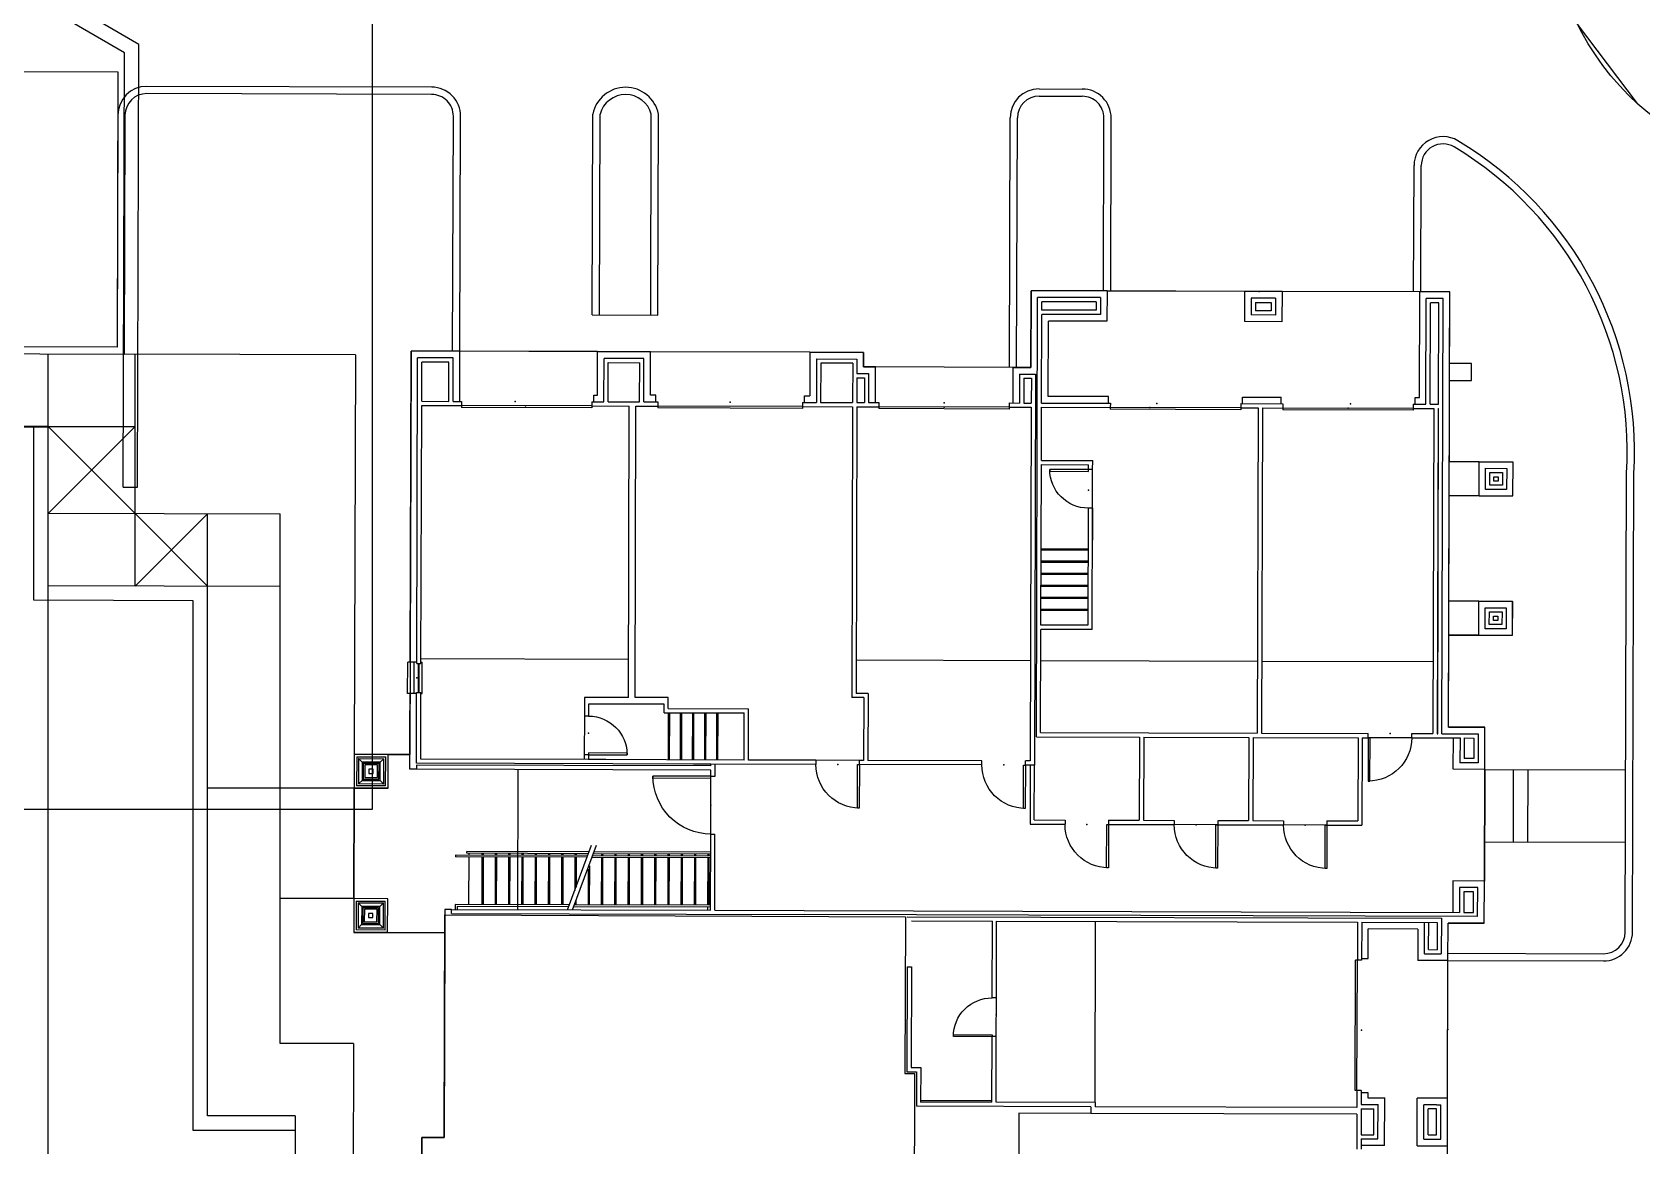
# Model space of a CAD drawing. Header units: feet. Extents: x 26064 to 27719, y 16802 to 28989.
# Drawn here: x 26633.5 to 26744.6, y 17879.2 to 17956.1 of the extents above; entities that cross this region are included whole.
import ezdxf

# ---------------------------------------------------------------- set-up
doc = ezdxf.new("R2010")
doc.units = ezdxf.units.FT
doc.header["$LTSCALE"] = 50
doc.header["$MEASUREMENT"] = 0
doc.header["$PDSIZE"] = -0.5
doc.linetypes.add('HIDDEN', pattern=[0.375, 0.25, -0.125])
for name, color, linetype in [('BUILDING-INTERIOR', 251, 'Continuous'), ('BUILDINGS', 5, 'Continuous'), ('CONC-5INCH-BOUNDS', 251, 'Continuous'), ('CURB-B', 4, 'Continuous'), ('CURB-F', 32, 'Continuous'), ('IAN-CHECK', 221, 'Continuous'), ('INLET PROTECTION', 1, 'HIDDEN'), ('SD-OUTER-PRIVATE', 6, 'Continuous'), ('SIDEWALK', 9, 'Continuous')]:
    doc.layers.add(name, color=color, linetype=linetype)

# ---------------------------------------------------------------- blocks, each defined once
blk = doc.blocks.new('BLDG4')
at = {"ltscale": 12}
for p, q in [((234.8, 474.3), (234.8, 502.3)), ((234.8, 502.3), (262.8, 502.3)), ((257.5, 497), (240, 497)), ((240, 497), (240, 479.5)), ((254, 493.5), (243.5, 493.5)), ((243.5, 493.5), (243.5, 483)), ((254, 483), (254, 493.5)), ((257.5, 479.5), (257.5, 497)), ((262.8, 474.3), (262.8, 502.3)), ((350.3, 474.3), (350.3, 502.3)), ((350.3, 502.3), (378.3, 502.3)), ((373, 497), (355.5, 497)), ((355.5, 497), (355.5, 479.5)), ((369.5, 493.5), (359, 493.5)), ((359, 493.5), (359, 483)), ((369.5, 483), (369.5, 493.5)), ((373, 479.5), (373, 497)), ((378.3, 474.3), (378.3, 502.3)), ((243.5, 483), (254, 483)), ((250.5, 490), (247, 490)), ((247, 490), (247, 486.5)), ((247, 486.5), (250.5, 486.5)), ((250.5, 486.5), (250.5, 490)), ((359, 483), (369.5, 483)), ((362.5, 490), (362.5, 486.5)), ((366, 490), (362.5, 490)), ((362.5, 486.5), (366, 486.5)), ((366, 486.5), (366, 490)), ((-4, 479.5), (-4, 449.5)), ((-4, 479.5), (31, 479.5)), ((1.5, 474), (25.5, 474)), ((1.5, 474), (1.5, -83.8)), ((5, 462.5), (5, 470.5)), ((5, 470.5), (22, 470.5)), ((22, 470.5), (22, 462.5)), ((25.5, 474), (25.5, 459)), ((31, 479.5), (31, 453.5)), ((123.5, 479.5), (31, 479.5)), ((123.5, 479.5), (123.5, 453.5)), ((123.5, 479.5), (158.5, 479.5)), ((153, 474), (129, 474)), ((129, 474), (129, 459)), ((149.5, 470.5), (132.5, 470.5)), ((132.5, 470.5), (132.5, 462.5)), ((149.5, 462.5), (149.5, 470.5)), ((153, 444), (153, 474)), ((158.5, 449.5), (158.5, 479.5)), ((234.8, 474.3), (262.8, 474.3)), ((234.8, 474.3), (234.8, 449.5)), ((240, 479.5), (257.5, 479.5)), ((262.8, 474.3), (262.8, 449.5)), ((350.3, 474.3), (378.3, 474.3)), ((350.3, 474.3), (350.3, 449.5)), ((355.5, 479.5), (373, 479.5)), ((378.3, 474.3), (378.3, 449.5)), ((22, 462.5), (5, 462.5)), ((25.5, 459), (5, 459)), ((5, -83.8), (5, 459)), ((31, 453.5), (5, 453.5)), ((123.5, 453.5), (149.5, 453.5)), ((149.5, 459), (129, 459)), ((149.5, 462.5), (132.5, 462.5)), ((149.5, 419), (149.5, 459)), ((-188.5, 424.5), (-188.5, 449.5)), ((-188.5, 449.5), (-149, 449.5)), ((-183, 444), (-154.5, 444)), ((-183, 430), (-183, 444)), ((-179.5, 440.5), (-158, 440.5)), ((-179.5, 433.5), (-179.5, 440.5)), ((-158, 440.5), (-158, 433.5)), ((-154.5, 440.5), (-154.5, 444)), ((-154.5, 440.5), (-154.5, 430)), ((-154.5, 440.5), (-154.5, 440.5)), ((-149, 449.5), (-149, 424.5)), ((-149, 449.5), (-35, 449.5)), ((-35, 449.5), (-4, 449.5)), ((-35, 449.5), (-35, 424.5)), ((-29.5, 430), (-29.5, 444)), ((0, 444), (-29.5, 444)), ((-3.5, 440.5), (-26, 440.5)), ((-26, 433.5), (-26, 440.5)), ((-3.5, 378), (-3.5, 440.5)), ((0, 1.5), (0, 444)), ((153, 444), (513.5, 444)), ((153, 440.5), (422.5, 440.5)), ((153, 440), (153, 440.5)), ((158.5, 449.5), (519, 449.5)), ((422.5, 440), (422.5, 440.5)), ((426, 433.5), (426, 440.5)), ((426, 440.5), (510, 440.5)), ((510, 440.5), (510, 433.5)), ((513.5, 444), (513.5, 430)), ((519, 449.5), (519, 424.5)), ((-183, 430), (-154.5, 430)), ((-179.5, 433.5), (-158, 433.5)), ((-29.5, 430), (-3.5, 430)), ((-26, 433.5), (-3.5, 433.5)), ((422.5, 440), (153, 440)), ((153, 419), (153, 436.5)), ((422.5, 436.5), (153, 436.5)), ((212.5, 436.5), (212.5, 294.5)), ((422.5, 419.5), (422.5, 436.5)), ((426, 433.5), (510, 433.5)), ((426, 419.5), (426, 430)), ((426, 430), (513.5, 430)), ((-188.5, 424.5), (-149, 424.5)), ((-9, 424.5), (-35, 424.5)), ((-9, 424.5), (-9, 383.5)), ((149.5, 419), (153, 419)), ((149.5, 419), (149.5, 383)), ((421, 419.5), (421, 311.5)), ((422.5, 419.5), (421, 419.5)), ((426, 419.5), (422.5, 419.5)), ((422.5, 419.5), (422.5, 311.5)), ((426, 421), (431.5, 421)), ((431.5, 424.5), (519, 424.5)), ((431.5, 421), (431.5, 424.5)), ((519, 424.5), (519, 310.5)), ((-188.5, 397.5), (-188.5, 378)), ((-188.5, 397.5), (-149, 397.5)), ((-183, 392), (-154.5, 392)), ((-183, 378), (-183, 392)), ((-179.5, 388.5), (-158, 388.5)), ((-179.5, 378), (-179.5, 388.5)), ((-158, 378), (-158, 388.5)), ((-154.5, 378), (-154.5, 392)), ((-149, 383.5), (-149, 397.5)), ((-183, 378), (-191.5, 378)), ((-162.5, 374.5), (-191.5, 374.5)), ((-158, 378), (-179.5, 378)), ((-162.5, 374.5), (-162.5, 154)), ((-143, 374.5), (-157, 374.5)), ((-157, 374.5), (-157, 157.5)), ((-143, 378), (-154.5, 378)), ((-144.5, 383.5), (-149, 383.5)), ((-144.5, 378), (-144.5, 383.5)), ((-143, 378), (-143, 374.5)), ((-143, 374.5), (-35, 374.5)), ((-143, 374.5), (-143, 373)), ((-3.5, 378), (-35, 378)), ((-35, 378), (-35, 374.5)), ((-3.5, 374.5), (-35, 374.5)), ((-35, 374.5), (-35, 373)), ((-33.5, 378), (-33.5, 383.5)), ((-33.5, 383.5), (-9, 383.5)), ((-3.5, 75.5), (-3.5, 374.5)), ((77, 349), (77, 378)), ((149.5, 378), (77, 378)), ((80.5, 349), (80.5, 374.5)), ((149.5, 374.5), (80.5, 374.5)), ((113.5, 383), (113.5, 384.5)), ((113.5, 384.5), (149.5, 384.5)), ((149.5, 383), (113.5, 383)), ((149.5, 384.5), (149.5, 383)), ((149.5, 378), (149.5, 383)), ((149.5, 383), (153, 383)), ((149.5, 287.5), (149.5, 374.5)), ((153, 294.5), (153, 383)), ((-143, 373), (-35, 373)), ((77, 349), (41, 349)), ((41, 349), (41, 347.5)), ((41, 347.5), (77, 347.5)), ((80.5, 349), (77, 349)), ((77, 347.5), (77, 349)), ((77, 349), (77, 313)), ((77, 259.1), (77, 313)), ((80.5, 313), (77, 313)), ((80.5, 287.5), (80.5, 313)), ((422.5, 311.5), (421, 311.5)), ((422.5, 294.5), (422.5, 311.5)), ((426, 311.5), (422.5, 311.5)), ((426, 276.5), (426, 311.5)), ((426, 310), (431.5, 310)), ((431.5, 278), (431.5, 310)), ((494, 310.5), (494, 279.5)), ((519, 310.5), (494, 310.5)), ((519, 310.5), (519, 279.5)), ((422.5, 294.5), (153, 294.5)), ((499.5, 305), (499.5, 285)), ((513.5, 305), (499.5, 305)), ((503, 301.5), (503, 288.5)), ((510, 301.5), (503, 301.5)), ((510, 288.5), (510, 301.5)), ((513.5, 305), (513.5, 285)), ((149.5, 287.5), (80.5, 287.5)), ((80.5, 259.1), (80.5, 284)), ((149.5, 284), (80.5, 284)), ((149.5, 197), (149.5, 284)), ((153, 111.5), (153, 291)), ((422.5, 291), (153, 291)), ((212.5, 291), (212.5, 111.5)), ((422.5, 276.5), (422.5, 291)), ((513.5, 285), (499.5, 285)), ((510, 288.5), (503, 288.5)), ((421, 276.5), (421, 168.5)), ((422.5, 276.5), (421, 276.5)), ((426, 276.5), (422.5, 276.5)), ((422.5, 276.5), (422.5, 168.5)), ((426, 278), (431.5, 278)), ((519, 279.5), (494, 279.5)), ((519, 279.5), (519, 165.5)), ((77, 258.5), (41, 258.5)), ((41, 258.5), (41, 257)), ((41, 257), (77, 257)), ((77, 259.1), (77.1, 222.5)), ((80.5, 258.5), (77, 258.5)), ((77, 257), (77, 258.5)), ((77, 168), (77, 222.5)), ((80.5, 222.5), (77, 222.5)), ((80.5, 197), (80.5, 222.5)), ((149.5, 197), (80.5, 197)), ((80.5, 168), (80.5, 193.5)), ((149.5, 193.5), (80.5, 193.5)), ((149.5, 108), (149.5, 193.5)), ((77, 168), (41, 168)), ((41, 168), (41, 166.5)), ((41, 166.5), (77, 166.5)), ((80.5, 168), (77, 168)), ((77, 166.5), (77, 168)), ((422.5, 168.5), (421, 168.5)), ((422.5, 111.5), (422.5, 168.5)), ((426, 168.5), (422.5, 168.5)), ((426, 111.5), (426, 168.5)), ((426, 167), (431.5, 167)), ((431.5, 167), (431.5, 117)), ((519, 165.5), (494, 165.5)), ((494, 165.5), (494, 117)), ((519, 165.5), (519, 102.5)), ((-157, 154), (-162.5, 154)), ((-162.5, 154), (-162.5, 94.5)), ((-153.5, 157.5), (-157, 157.5)), ((-157, 154), (-157, 9.5)), ((-153.5, 157.5), (-153.5, 75.5)), ((-153.5, 157.5), (-3.5, 157.5)), ((238.5, 154), (339, 154)), ((238.5, 154), (238.5, 111.5)), ((339, 150.5), (242, 150.5)), ((242, 150.5), (242, 111.5)), ((255, 150.5), (255, 111.5)), ((265, 150.5), (265, 111.5)), ((275, 150.5), (275, 111.5)), ((285, 150.5), (285, 111.5)), ((295, 150.5), (295, 111.5)), ((305, 150.5), (305, 111.5)), ((339, 154), (312.5, 154)), ((339, 154), (339, 150.5)), ((339, 154), (371, 154)), ((369.5, 118.5), (369.5, 150.5)), ((369.5, 150.5), (371, 150.5)), ((371, 154), (371, 150.5)), ((371, 154), (378.5, 154)), ((371, 150.5), (375, 150.5)), ((371, 150.5), (371, 118.5)), ((375, 111.5), (375, 150.5)), ((378.5, 111.5), (378.5, 154)), ((513.5, 160), (499.5, 160)), ((499.5, 160), (499.5, 111.5)), ((510, 156.5), (503, 156.5)), ((503, 156.5), (503, 111.5)), ((510, 156.5), (510, 111.5)), ((513.5, 160), (513.5, 108)), ((77, 103), (77, 132)), ((80.5, 132), (77, 132)), ((80.5, 106.5), (80.5, 132)), ((149.5, 108), (513.5, 108)), ((153, 111.5), (238.5, 111.5)), ((242, 111.5), (375, 111.5)), ((371, 118.5), (369.5, 118.5)), ((378.5, 111.5), (422.5, 111.5)), ((426, 111.5), (499.5, 111.5)), ((431.5, 117), (494, 117)), ((503, 111.5), (510, 111.5)), ((-162.5, 94.5), (-274, 94.5)), ((126, 103), (77, 103)), ((80.5, 106.5), (126, 106.5)), ((126, 99), (90, 99)), ((90, 99), (90, 97.5)), ((90, 97.5), (126, 97.5)), ((450, 106.5), (126, 106.5)), ((126, 106.5), (126, 99)), ((126, 99), (129.5, 99)), ((126, 97.5), (126, 99)), ((422.5, 103), (129.5, 103)), ((129.5, 103), (129.5, 99)), ((212.5, 103), (212.5, -41.5)), ((422.5, 84.7), (422.5, 103)), ((426, 96.7), (426, 103)), ((446.5, 103), (426, 103)), ((446.5, 96.7), (426, 96.7)), ((446.5, 96.7), (446.5, 103)), ((450, 93.2), (450, 106.5)), ((455.5, 102.5), (519, 102.5)), ((455.5, 87.7), (455.5, 102.5)), ((421, 84.7), (421, -23.3)), ((422.5, 84.7), (421, 84.7)), ((426, 84.7), (422.5, 84.7)), ((422.5, 84.7), (422.5, -23.3)), ((426, 84.7), (426, 93.2)), ((450, 93.2), (426, 93.2)), ((455.5, 87.7), (426, 87.7)), ((455.5, 87.7), (455.5, -26.3)), ((-153.5, 75.5), (-99, 75.5)), ((-153.5, 72), (-153.5, 13)), ((-153.5, 72), (-99, 72)), ((-152, 13), (-152, 72)), ((-99, 75.5), (-99, 72)), ((-99, 75.5), (-67, 75.5)), ((-99, 72), (-99, 40)), ((-97.5, 72), (-99, 72)), ((-97.5, 40), (-97.5, 72)), ((-67, 75.5), (-3.5, 75.5)), ((-67, 75.5), (-67, 72)), ((-67, 72), (-3.5, 72)), ((-3.5, 5), (-3.5, 72)), ((126, 63), (126, -38.5)), ((126, 63), (129.5, 63)), ((129.5, 63), (129.5, -31.5)), ((-99, 40), (-97.5, 40)), ((-128.5, 9.5), (-157, 9.5)), ((-125, 13), (-153.5, 13)), ((-128.5, 1.5), (-128.5, 9.5)), ((-41.5, 1.5), (-128.5, 1.5)), ((-125, 5), (-125, 13)), ((-41.5, 5), (-125, 5)), ((-41.5, 1.5), (-41.5, 5)), ((422.5, -23.3), (421, -23.3)), ((426, -23.3), (422.5, -23.3)), ((422.5, -41.5), (422.5, -23.3)), ((426, -31.8), (426, -23.3)), ((455.5, -26.3), (426, -26.3)), ((455.5, -36), (455.5, -26.3)), ((126, -38.5), (90, -38.5)), ((90, -38.5), (90, -40)), ((90, -40), (126, -40)), ((126, -38.5), (129.5, -38.5)), ((126, -40), (126, -38.5)), ((185, -31.5), (129.5, -31.5)), ((129.5, -35), (129.5, -38.5)), ((181.5, -35), (129.5, -35)), ((129.5, -38.5), (129.5, -74.5)), ((181.5, -35), (181.5, -45)), ((185, -31.5), (185, -41.5)), ((450, -31.8), (426, -31.8)), ((426, -41.5), (426, -35.3)), ((446.5, -35.3), (426, -35.3)), ((446.5, -41.5), (446.5, -35.3)), ((450, -41.5), (450, -31.8)), ((467.5, -36), (455.5, -36)), ((467.5, -80.5), (467.5, -36)), ((422.5, -45), (181.5, -45)), ((422.5, -41.5), (185, -41.5)), ((422.5, -86.5), (422.5, -45)), ((446.5, -41.5), (426, -41.5)), ((426, -71.5), (426, -45)), ((458.5, -45), (426, -45)), ((462, -41.5), (450, -41.5)), ((458.5, -45), (458.5, -71.5)), ((462, -75), (462, -41.5)), ((126, -74.5), (126, -176)), ((129.5, -74.5), (126, -74.5)), ((129.5, -74.5), (129.5, -130.5)), ((458.5, -71.5), (426, -71.5)), ((426, -86.5), (426, -75)), ((462, -75), (426, -75)), ((1.5, -376), (1.5, -83.8)), ((5, -158), (5, -83.8)), ((421, -86.5), (421, -206.5)), ((422.5, -86.5), (421, -86.5)), ((426, -86.5), (422.5, -86.5)), ((422.5, -86.5), (422.5, -206.5)), ((426, -85), (431.5, -85)), ((467.5, -80.5), (431.5, -80.5)), ((431.5, -85), (431.5, -80.5)), ((467.5, -80.5), (467.5, -212.5)), ((129.5, -130.5), (172, -130.5)), ((172, -197), (172, -130.5)), ((129.5, -134), (129.5, -263)), ((129.5, -134), (168.5, -134)), ((168.5, -200.5), (168.5, -134)), ((5, -158), (68, -158)), ((68, -161.5), (68, -158)), ((116, -158), (126, -158)), ((116, -161.5), (116, -158)), ((168.5, -157), (129.5, -157)), ((5, -161.5), (68, -161.5)), ((5, -376), (5, -161.5)), ((68, -161.5), (116, -161.5)), ((114.5, -209.5), (114.5, -161.5)), ((114.5, -161.5), (116, -161.5)), ((116, -161.5), (121, -161.5)), ((116, -161.5), (116, -209.5)), ((121, -161.5), (121, -405.5)), ((124.5, -161.5), (126, -161.5)), ((124.5, -161.5), (124.5, -405.5)), ((126, -161.5), (126, -405.5)), ((168.5, -167), (129.5, -167)), ((168.5, -177), (129.5, -177)), ((168.5, -187), (129.5, -187)), ((168.5, -197), (129.5, -197)), ((172, -197), (181, -197)), ((181, -197), (181, -224.5)), ((116, -209.5), (114.5, -209.5)), ((168.5, -200.5), (175.5, -200.5)), ((175.5, -200.5), (175.5, -263)), ((422.5, -206.5), (421, -206.5)), ((426, -206.5), (422.5, -206.5)), ((422.5, -224.5), (422.5, -206.5)), ((426, -218), (426, -206.5)), ((426, -208), (431.5, -208)), ((431.5, -208), (431.5, -212.5)), ((431.5, -212.5), (467.5, -212.5)), ((467.5, -212.5), (467.5, -256.5)), ((181, -224.5), (422.5, -224.5)), ((426, -218), (462, -218)), ((426, -247.5), (426, -221.5)), ((426, -221.5), (458.5, -221.5)), ((458.5, -247.5), (458.5, -221.5)), ((462, -218), (462, -251)), ((133.5, -263), (133.5, -231)), ((133.5, -231), (135, -231)), ((135, -231), (135, -263)), ((181, -230), (422.5, -230)), ((181, -230), (181, -266.5)), ((212.5, -230), (212.5, -402)), ((422.5, -261), (422.5, -230)), ((129.5, -248.5), (129.5, -402)), ((426, -247.5), (458.5, -247.5)), ((426, -261), (426, -251)), ((426, -251), (462, -251)), ((48.5, -264.1), (48.5, -373)), ((50, -263.6), (50, -373)), ((51.5, -263), (51.5, -363.5)), ((53, -262.4), (53, -363.5)), ((133.5, -263), (129.5, -263)), ((133.5, -266.5), (129.5, -266.5)), ((133.5, -263), (133.5, -266.5)), ((135, -263), (133.5, -263)), ((165.5, -266.5), (133.5, -266.5)), ((175.5, -263), (165.5, -263)), ((165.5, -263), (165.5, -266.5)), ((181, -266.5), (165.5, -266.5)), ((421, -261), (421, -369)), ((422.5, -261), (421, -261)), ((426, -261), (422.5, -261)), ((422.5, -261), (422.5, -369)), ((426, -259.5), (431.5, -259.5)), ((431.5, -256.5), (467.5, -256.5)), ((431.5, -259.5), (431.5, -256.5)), ((467.5, -256.5), (467.5, -370.5)), ((7.5, -279.1), (7.5, -371.5)), ((9.7, -274), (9, -274)), ((9, -278.5), (9, -373)), ((48.5, -274), (21, -274)), ((51.5, -274), (50, -274)), ((48.5, -285), (9, -285)), ((51.5, -285), (50, -285)), ((48.5, -296), (9, -296)), ((51.5, -296), (50, -296)), ((48.5, -307), (9, -307)), ((48.5, -318), (9, -318)), ((51.5, -307), (50, -307)), ((51.5, -318), (50, -318)), ((48.5, -329), (9, -329)), ((51.5, -329), (50, -329)), ((48.5, -340), (9, -340)), ((51.5, -340), (50, -340)), ((48.5, -351), (9, -351)), ((51.5, -351), (50, -351)), ((7.5, -371.5), (5, -371.5)), ((9, -373), (5, -373)), ((48.5, -362), (9, -362)), ((50, -373), (48.5, -373)), ((51.5, -362), (50, -362)), ((51.5, -363.5), (53, -363.5)), ((422.5, -369), (421, -369)), ((426, -369), (422.5, -369)), ((422.5, -402), (422.5, -369)), ((426, -376), (426, -369)), ((426, -370.5), (467.5, -370.5)), ((467.5, -370.5), (467.5, -411)), ((5, -381.5), (-14.3, -381.5)), ((-14.3, -429), (-14.3, -381.5)), ((1.5, -376), (5, -376)), ((5, -376), (5, -381.5)), ((426, -376), (462, -376)), ((426, -402), (426, -379.5)), ((426, -379.5), (458.5, -379.5)), ((458.5, -379.5), (458.5, -402)), ((462, -376), (462, -405.5)), ((124.5, -405.5), (121, -405.5)), ((121, -405.5), (121, -411)), ((121, -411), (156, -411)), ((126, -405.5), (156, -405.5)), ((129.5, -402), (156, -402)), ((133.2, -429), (133.2, -411)), ((156, -402), (184.7, -402)), ((156, -405.5), (184.7, -405.5)), ((156, -411), (183.7, -411)), ((183.7, -401), (209.7, -401)), ((183.7, -402), (183.7, -401)), ((183.7, -405.5), (183.7, -411)), ((183.7, -405.5), (183.7, -407.5)), ((183.7, -407.5), (209.7, -407.5)), ((183.7, -411), (183.7, -413)), ((183.7, -413), (209.7, -413)), ((184.7, -405.5), (184.7, -402)), ((184.7, -403.5), (208.7, -403.5)), ((184.7, -404), (208.7, -404)), ((208.7, -402), (422.5, -402)), ((208.7, -405.5), (208.7, -402)), ((208.7, -405.5), (462, -405.5)), ((209.7, -402), (209.7, -401)), ((209.7, -405.5), (209.7, -411)), ((209.7, -405.5), (209.7, -407.5)), ((209.7, -411), (467.5, -411)), ((209.7, -411), (209.7, -413)), ((426, -402), (458.5, -402)), ((-14.3, -457), (-14.3, -429)), ((-14.3, -429), (13.7, -429)), ((-14.3, -429), (-14.3, -457)), ((-12.3, -431), (-12.3, -455)), ((-12.3, -431), (11.7, -431)), ((-10.8, -432.5), (-10.8, -453.5)), ((-10.8, -432.5), (10.2, -432.5)), ((-7.8, -435.5), (-10.8, -432.5)), ((-7.8, -450.5), (-7.8, -435.5)), ((-7.8, -435.5), (7.2, -435.5)), ((-6.8, -436.5), (6.2, -436.5)), ((-6.8, -449.5), (-6.8, -436.5)), ((-5.5, -437.8), (5, -437.8)), ((-5.5, -448.3), (-5.5, -437.8)), ((5, -437.8), (5, -448.3)), ((6.2, -436.5), (6.2, -449.5)), ((7.2, -435.5), (10.2, -432.5)), ((7.2, -435.5), (7.2, -450.5)), ((10.2, -453.5), (10.2, -432.5)), ((11.7, -455), (11.7, -431)), ((13.7, -429), (13.7, -457)), ((105.2, -457), (105.2, -429)), ((105.2, -429), (133.2, -429)), ((105.2, -429), (105.2, -457)), ((107.2, -431), (107.2, -455)), ((107.2, -431), (131.2, -431)), ((108.7, -432.5), (108.7, -453.5)), ((108.7, -432.5), (129.7, -432.5)), ((111.7, -435.5), (108.7, -432.5)), ((111.7, -450.5), (111.7, -435.5)), ((111.7, -435.5), (126.7, -435.5)), ((112.7, -436.5), (125.7, -436.5)), ((112.7, -449.5), (112.7, -436.5)), ((114, -437.8), (124.5, -437.8)), ((114, -448.3), (114, -437.8)), ((124.5, -437.8), (124.5, -448.3)), ((125.7, -436.5), (125.7, -449.5)), ((126.7, -435.5), (129.7, -432.5)), ((126.7, -435.5), (126.7, -450.5)), ((129.7, -453.5), (129.7, -432.5)), ((131.2, -455), (131.2, -431)), ((133.2, -429), (133.2, -457)), ((-7.8, -450.5), (-10.8, -453.5)), ((7.2, -450.5), (-7.8, -450.5)), ((6.2, -449.5), (-6.8, -449.5)), ((5, -448.3), (-5.5, -448.3)), ((-2, -444.8), (-2, -441.3)), ((-2, -441.3), (1.5, -441.3)), ((1.5, -444.8), (-2, -444.8)), ((1.5, -441.3), (1.5, -444.8)), ((7.2, -450.5), (10.2, -453.5)), ((111.7, -450.5), (108.7, -453.5)), ((126.7, -450.5), (111.7, -450.5)), ((125.7, -449.5), (112.7, -449.5)), ((124.5, -448.3), (114, -448.3)), ((117.5, -444.8), (117.5, -441.3)), ((117.5, -441.3), (121, -441.3)), ((121, -444.8), (117.5, -444.8)), ((121, -441.3), (121, -444.8)), ((126.7, -450.5), (129.7, -453.5)), ((13.7, -457), (-14.3, -457)), ((11.7, -455), (-12.3, -455)), ((10.2, -453.5), (-10.8, -453.5)), ((13.7, -457), (105.2, -457)), ((133.2, -457), (105.2, -457)), ((131.2, -455), (107.2, -455)), ((129.7, -453.5), (108.7, -453.5))]:
    blk.add_line(p, q, dxfattribs=at)
at = {"ltscale": 6}
for p, q in [((421, 419.5), (421, 419.5)), ((421, 419.5), (421, 311.5)), ((-143, 373), (-143, 373)), ((-35, 373), (-35, 373)), ((421, 311.5), (421, 311.5)), ((421, 276.5), (421, 276.5)), ((421, 276.5), (421, 168.5)), ((421, 168.5), (421, 168.5)), ((421, 84.7), (421, 84.7)), ((421, 84.7), (421, -23.3)), ((421, -23.3), (421, -23.3)), ((421, -86.5), (421, -86.5)), ((421, -86.5), (421, -206.5)), ((7.5, -164), (5, -164)), ((7.5, -161.5), (7.5, -274.8)), ((9, -161.5), (9, -274.3)), ((48.5, -164), (9, -164)), ((48.5, -259.8), (48.5, -161.5)), ((50, -259.3), (50, -161.5)), ((51.5, -164), (50, -164)), ((51.5, -161.5), (51.5, -258.1)), ((53, -161.5), (53, -258.1)), ((48.5, -175), (9, -175)), ((48.5, -186), (9, -186)), ((51.5, -175), (50, -175)), ((51.5, -186), (50, -186)), ((48.5, -197), (9, -197)), ((51.5, -197), (50, -197)), ((48.5, -208), (9, -208)), ((51.5, -208), (50, -208)), ((421, -206.5), (421, -206.5)), ((48.5, -219), (9, -219)), ((51.5, -219), (50, -219)), ((48.5, -230), (9, -230)), ((51.5, -230), (50, -230)), ((48.5, -241), (9, -241)), ((48.5, -252), (9, -252)), ((51.5, -241), (50, -241)), ((51.5, -252), (50, -252)), ((38.7, -263), (9, -263)), ((421, -261), (421, -261)), ((421, -261), (421, -369)), ((121, -321.5), (5, -321.5)), ((421, -369), (421, -369))]:
    blk.add_line(p, q, dxfattribs=at)
at = {"ltscale": 4}
for p, q in [((254, 150.5), (254, 111.5)), ((264, 150.5), (264, 111.5)), ((274, 150.5), (274, 111.5)), ((284, 150.5), (284, 111.5)), ((294, 150.5), (294, 111.5)), ((304, 150.5), (304, 111.5)), ((168.5, -156), (129.5, -156)), ((48.5, -163), (9, -163)), ((51.5, -163), (50, -163)), ((168.5, -166), (129.5, -166)), ((48.5, -174), (9, -174)), ((48.5, -185), (9, -185)), ((51.5, -174), (50, -174)), ((51.5, -185), (50, -185)), ((168.5, -176), (129.5, -176)), ((168.5, -186), (129.5, -186)), ((48.5, -196), (9, -196)), ((51.5, -196), (50, -196)), ((168.5, -196), (129.5, -196)), ((48.5, -207), (9, -207)), ((51.5, -207), (50, -207)), ((48.5, -218), (9, -218)), ((51.5, -218), (50, -218)), ((48.5, -229), (9, -229)), ((48.5, -240), (9, -240)), ((51.5, -229), (50, -229)), ((51.5, -240), (50, -240)), ((48.5, -251), (9, -251)), ((51.5, -251), (50, -251)), ((41.3, -262), (9, -262)), ((12.3, -273), (9, -273)), ((48.5, -273), (23.6, -273)), ((51.5, -273), (50, -273)), ((48.5, -284), (9, -284)), ((51.5, -284), (50, -284)), ((48.5, -295), (9, -295)), ((48.5, -306), (9, -306)), ((51.5, -295), (50, -295)), ((51.5, -306), (50, -306)), ((48.5, -317), (9, -317)), ((51.5, -317), (50, -317)), ((48.5, -328), (9, -328)), ((51.5, -328), (50, -328)), ((48.5, -339), (9, -339)), ((51.5, -339), (50, -339)), ((48.5, -350), (9, -350)), ((51.5, -350), (50, -350))]:
    blk.add_line(p, q, dxfattribs=at)
at = {"ltscale": 48}
for p, q in [((5, -275.8), (58.5, -256.1)), ((5, -280.1), (58.5, -260.3))]:
    blk.add_line(p, q, dxfattribs=at)
at = {"ltscale": 12}
blk.add_lwpolyline([(-331.5, -400), (-184, -400), (-184, -381.5), (0.5, -381.5), (0, 0), (-130, 0), (-130, 8), (-250, 8)], dxfattribs=at)
for centre, radius, start, end in [((149.5, 383), 36, 90, 180), ((77, 349), 36, 180, 270), ((77, 258.5), 36, 180, 270), ((77, 168), 36, 180, 270), ((371, 150.5), 32, 180, 270), ((126, 99), 36, 179.9998, 270), ((-99, 72), 32, 270, 0), ((126, -38.5), 36, 180, 270), ((116, -161.5), 48, 179.9999, 270), ((133.5, -263), 32, 0, 90)]:
    blk.add_arc(centre, radius, start, end, dxfattribs=at)
for p in [(-92, 449.5), (153, 401), (-93, 378), (422.5, 365.5), (426, 367.5), (77, 331), (519, 291.5), (77, 240.5), (422.5, 201.2), (426, 207), (77, 150), (354, 150.5), (126, 81), (-81, 75.5), (422.5, 30.7), (426, 30.7), (126, -56.5), (426, -146.5), (92, -161.5), (151.5, -263), (422.5, -316), (426, -324.5), (196.8, -405.5)]:
    blk.add_point(p, dxfattribs=at)

msp = doc.modelspace()

# ---------------------------------------------------------------- hatches: boundary and pattern name
at = {"layer": 'INLET PROTECTION', "linetype": 'Continuous'}
h = msp.add_hatch(dxfattribs=at)
h.set_pattern_fill('ANSI31', scale=37.499998, angle=262.0889784, style=0)
h.set_pattern_definition([(307.088978, (50867.9314, -5299.729), (3.7392183, 2.82681806), [])])
edge = h.paths.add_edge_path()
edge.add_arc((26756.94311, 17964.99708), 18.75, 0, 360)

# ---------------------------------------------------------------- linework, layer by layer
at = {"layer": 'BUILDINGS', "color": 7, "flags": 128}
msp.add_lwpolyline([(26731.15516, 17869.71121), (26731.18288, 17879.20756), (26731.18288, 17879.20756), (26731.19248, 17882.49841), (26731.19248, 17882.49841), (26731.19248, 17882.49841), (26731.22021, 17891.99476), (26731.22021, 17891.99476), (26731.22021, 17891.99476), (26731.22021, 17891.99476), (26731.22021, 17891.99476), (26731.22773, 17894.57711), (26733.72677, 17894.56982), (26733.73528, 17897.48537), (26733.75778, 17905.1912), (26733.76628, 17908.10628), (26731.26724, 17908.11358), (26731.28578, 17914.4653), (26735.67994, 17914.45248), (26735.68674, 17916.78492), (26731.29258, 17916.79774), (26731.31386, 17924.0866), (26735.70802, 17924.07378), (26735.71483, 17926.40622), (26731.32067, 17926.41903), (26731.33708, 17932.04401), (26732.83707, 17932.03963), (26732.84048, 17933.2063), (26731.34049, 17933.21067), (26731.35488, 17938.14371), (26729.27235, 17938.14979), (26729.27235, 17938.14979), (26719.77599, 17938.17751), (26717.19367, 17938.18504), (26707.69731, 17938.21272), (26707.69731, 17938.21272), (26707.69731, 17938.21272), (26707.69731, 17938.21272), (26707.69731, 17938.21272), (26702.44934, 17938.22803), (26702.4339, 17932.93842), (26701.20521, 17932.94201), (26701.20521, 17932.94201), (26691.70886, 17932.96972), (26691.70886, 17932.96972), (26690.89667, 17932.97209), (26690.89959, 17933.97169), (26687.19282, 17933.98253), (26687.19282, 17933.98253), (26687.19282, 17933.98253), (26687.19282, 17933.98253), (26676.19704, 17934.0146), (26676.19704, 17934.0146), (26676.19704, 17934.0146), (26676.19704, 17934.0146), (26672.53164, 17934.0253), (26672.53163, 17934.0253), (26672.53163, 17934.0253), (26672.53163, 17934.0253), (26663.03523, 17934.05303), (26663.03523, 17934.05303), (26659.66158, 17934.06285), (26659.5803, 17906.2194), (26655.74844, 17906.23058), (26655.71258, 17893.94364), (26662.00186, 17893.92528), (26661.96059, 17879.78489), (26660.41952, 17879.78939), (26660.38366, 17867.50245)], dxfattribs=at)
at = {"layer": 'CONC-5INCH-BOUNDS', "color": 7, "flags": 128}
msp.add_lwpolyline([(26525.37755, 17934.67476), (26525.42487, 17950.88948, 0.235388921), (26524.63365, 17952.4887), (26525.54023, 17953.68374), (26541.49084, 17953.63719), (26639.43254, 17953.35054), (26639.37706, 17934.34205)], format="xyb", close=True, dxfattribs=at)
at = {"layer": 'CURB-B', "color": 7, "flags": 128}
for points in [[(26641.42772, 17951.83588, 0.414133027), (26639.92376, 17950.34026)], [(26662.58287, 17950.27954, 0.414294103), (26661.08684, 17951.78391)], [(26676.24449, 17950.41588, 0.766871103), (26672.70447, 17950.41844)], [(26703.00978, 17951.66453, 0.41417966), (26701.50558, 17950.16891)], [(26707.48105, 17950.15182, 0.414247465), (26705.98526, 17951.65619)], [(26731.64959, 17948.15492, 0.581096428), (26729.3813, 17946.87099)], [(26743.55047, 17925.6293, 0.280533965), (26731.64959, 17948.15492)], [(26741.95366, 17892.46344, 0.414213562), (26743.45804, 17893.95905)]]:
    msp.add_lwpolyline(points, format="xyb", dxfattribs=at)
for points in [[(26661.08684, 17951.78391), (26641.42772, 17951.83588)], [(26703.00978, 17951.66453), (26705.98526, 17951.65619)], [(26639.92376, 17950.34026), (26639.8756, 17933.84059)], [(26662.5355, 17934.05144), (26662.58287, 17950.27954)], [(26672.66403, 17936.56254), (26672.70447, 17950.41844)], [(26676.20402, 17936.5522), (26676.24449, 17950.41588)], [(26701.4553, 17932.94128), (26701.50558, 17950.16891)], [(26707.4462, 17938.21345), (26707.48105, 17950.15182)], [(26729.35585, 17938.14955), (26729.3813, 17946.87099)], [(26672.16403, 17936.56399), (26676.70402, 17936.55074)], [(26639.8756, 17933.84059), (26622.37571, 17933.89166)], [(26743.45804, 17893.95905), (26743.55047, 17925.6293)], [(26731.22166, 17892.49476), (26741.95366, 17892.46344)]]:
    msp.add_lwpolyline(points, dxfattribs=at)
at = {"layer": 'CURB-F', "color": 7}
for p, q in [((26661.08818, 17952.28368), (26641.42906, 17952.33586)), ((26703.01118, 17952.16453), (26705.98666, 17952.15619)), ((26639.42376, 17950.34171), (26639.37706, 17934.34205)), ((26663.0355, 17934.04998), (26663.08286, 17950.27785)), ((26672.16403, 17936.56399), (26672.20446, 17950.41698)), ((26676.70402, 17936.55074), (26676.74449, 17950.41588)), ((26700.95531, 17932.94274), (26701.00559, 17950.17037)), ((26707.9462, 17938.21199), (26707.98104, 17950.15036)), ((26728.85585, 17938.151), (26728.88131, 17946.87245)), ((26639.37706, 17934.34205), (26525.37755, 17934.67476)), ((26743.95803, 17893.95759), (26744.05042, 17925.6134)), ((26731.22021, 17891.99476), (26741.95221, 17891.96344))]:
    msp.add_line(p, q, dxfattribs=at)
for centre, radius, start, end in [((26641.42375, 17950.33587), 2, 89.8479071, 179.8327778), ((26661.08287, 17950.28368), 2, 359.8327778, 89.8479071), ((26674.47436, 17949.95825), 2.31579, 11.397544, 168.5747205), ((26703.00558, 17950.16454), 2, 89.8394098, 179.8327778), ((26705.98105, 17950.1562), 2, 359.8327778, 89.8394098), ((26730.8813, 17946.86661), 2, 59.1899051, 179.8327778), ((26719.10595, 17927.1212), 24.99, 356.5408998, 59.1899051), ((26741.95804, 17893.96343), 2, 269.8327778, 359.8327778)]:
    msp.add_arc(centre, radius, start, end, dxfattribs=at)
at = {"layer": 'IAN-CHECK', "color": 7}
for points in [[(26517.84472, 17958.7617), (26656.98906, 17958.7617), (26656.98906, 17902.4215), (26517.84472, 17902.4215)], [(26465.80042, 17928.83939), (26634.6073, 17928.83939), (26634.6073, 17805.10663), (26465.80042, 17805.10663)]]:
    msp.add_lwpolyline(points, close=True, dxfattribs=at)
at = {"layer": 'INLET PROTECTION', "color": 7, "linetype": 'Continuous'}
msp.add_circle((26756.94311, 17964.99708), 18.75, dxfattribs=at)
at = {"layer": 'SD-OUTER-PRIVATE', "color": 7}
for points in [[(26639.79548, 17924.67645), (26639.88294, 17954.64303), (26625.25644, 17963.14465)], [(26640.79547, 17924.67353), (26640.88462, 17955.21746), (26627.25643, 17963.13882)], [(26639.79548, 17924.67645), (26640.79547, 17924.67353)]]:
    msp.add_lwpolyline(points, dxfattribs=at)
at = {"layer": 'SIDEWALK', "color": 7}
for p, q in [((26634.62653, 17917.86241), (26634.62653, 17933.86248)), ((26655.82891, 17933.8006), (26639.87562, 17933.84716)), ((26640.62653, 17917.86241), (26640.62653, 17933.86248)), ((26655.82891, 17933.8006), (26655.74844, 17906.23058)), ((26634.62653, 17928.86246), (26622.37571, 17928.89164)), ((26633.62653, 17916.86532), (26633.62653, 17928.86538)), ((26634.62653, 17928.86246), (26640.62653, 17922.84492)), ((26634.62653, 17922.86243), (26640.62653, 17928.86246)), ((26634.62653, 17928.86246), (26640.62653, 17928.86246)), ((26650.62653, 17922.81573), (26634.62653, 17922.86243)), ((26640.62653, 17922.84492), (26645.62653, 17917.84782)), ((26640.62653, 17917.8449), (26645.62653, 17922.83033)), ((26645.62653, 17881.27342), (26645.62653, 17922.83033)), ((26650.62653, 17886.27342), (26650.62653, 17922.83033)), ((26650.62653, 17917.81571), (26634.62653, 17917.86241)), ((26644.62653, 17916.83322), (26633.62653, 17916.86532)), ((26644.62653, 17880.27342), (26644.62653, 17916.83322)), ((26733.75777, 17905.1912), (26743.49073, 17905.16279)), ((26735.74317, 17900.18538), (26735.75776, 17905.18536)), ((26736.74317, 17900.18246), (26736.75776, 17905.18244)), ((26655.74169, 17903.89539), (26645.62653, 17903.89539)), ((26733.74318, 17900.19122), (26743.47614, 17900.16281)), ((26655.71945, 17896.27342), (26650.62653, 17896.27342)), ((26655.6902, 17886.27342), (26650.62653, 17886.27342)), ((26655.6902, 17886.27342), (26655.65649, 17874.72377)), ((26651.67413, 17881.27342), (26645.62653, 17881.27342)), ((26651.67413, 17881.27342), (26651.20497, 17720.52176)), ((26651.67413, 17880.27342), (26644.62653, 17880.27342))]:
    msp.add_line(p, q, dxfattribs=at)

# ---------------------------------------------------------------- block references
at = {"layer": 'BUILDING-INTERIOR', "color": 7, "ltscale": 0.03125, "extrusion": (0, 0, -1), "xscale": 0.08330050012731063, "yscale": 0.08330050012955326, "zscale": -0.08330050013000001, "rotation": 90.16722222178687}
msp.add_blockref('BLDG4', (-26693.7843, 17895.01696), dxfattribs=at)

doc.saveas('drawing.dxf')
